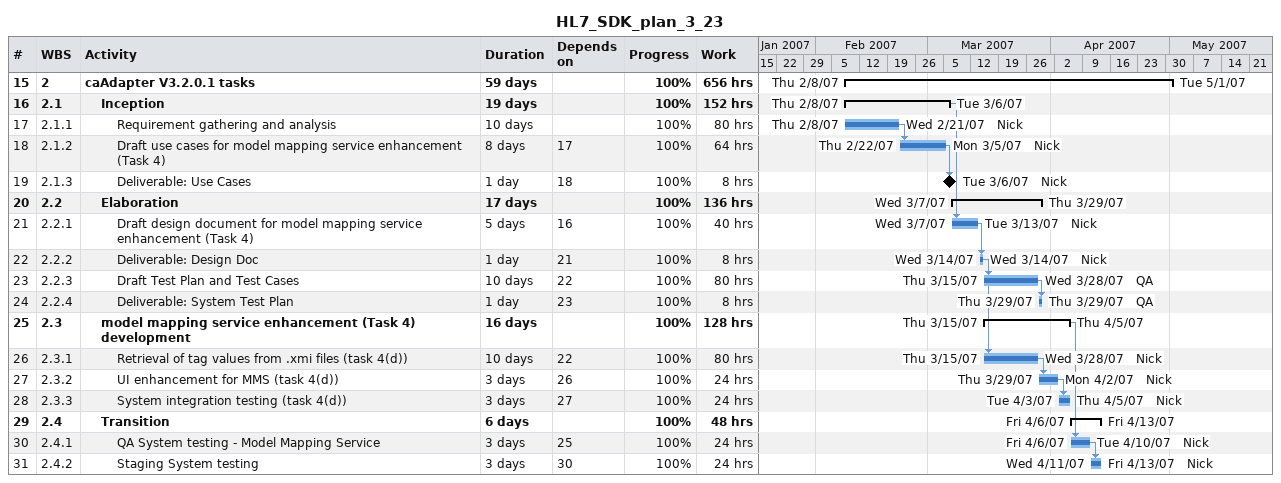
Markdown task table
HL7_SDK_plan_3_23

| ID | WBS | Task | Duration | Start | Finish | Predecessors | Resources | % complete | Work (h) |
|---|---|---|---|---|---|---|---|---|---|
| 15 | 2 | **caAdapter V3.2.0.1 tasks** | 59d | 2007-02-08 | 2007-05-01 |  |  | 100 | 656 |
| 16 | 2.1 | **Inception** | 19d | 2007-02-08 | 2007-03-06 |  |  | 100 | 152 |
| 17 | 2.1.1 | Requirement gathering and analysis | 10d | 2007-02-08 | 2007-02-21 |  | Nick | 100 | 80 |
| 18 | 2.1.2 | Draft use cases for model mapping service enhancement (Task 4) | 8d | 2007-02-22 | 2007-03-05 | 17 | Nick | 100 | 64 |
| 19 | 2.1.3 | Deliverable: Use Cases | 1d | 2007-03-06 | 2007-03-06 | 18 | Nick | 100 | 8 |
| 20 | 2.2 | **Elaboration** | 17d | 2007-03-07 | 2007-03-29 |  |  | 100 | 136 |
| 21 | 2.2.1 | Draft design document for model mapping service enhancement (Task 4) | 5d | 2007-03-07 | 2007-03-13 | 16 | Nick | 100 | 40 |
| 22 | 2.2.2 | Deliverable: Design Doc | 1d | 2007-03-14 | 2007-03-14 | 21 | Nick | 100 | 8 |
| 23 | 2.2.3 | Draft Test Plan and Test Cases | 10d | 2007-03-15 | 2007-03-28 | 22 | QA | 100 | 80 |
| 24 | 2.2.4 | Deliverable: System Test Plan | 1d | 2007-03-29 | 2007-03-29 | 23 | QA | 100 | 8 |
| 25 | 2.3 | **model mapping service enhancement (Task 4) development** | 16d | 2007-03-15 | 2007-04-05 |  |  | 100 | 128 |
| 26 | 2.3.1 | Retrieval of tag values from .xmi files (task 4(d)) | 10d | 2007-03-15 | 2007-03-28 | 22 | Nick | 100 | 80 |
| 27 | 2.3.2 | UI enhancement for MMS (task 4(d)) | 3d | 2007-03-29 | 2007-04-02 | 26 | Nick | 100 | 24 |
| 28 | 2.3.3 | System integration testing (task 4(d)) | 3d | 2007-04-03 | 2007-04-05 | 27 | Nick | 100 | 24 |
| 29 | 2.4 | **Transition** | 6d | 2007-04-06 | 2007-04-13 |  |  | 100 | 48 |
| 30 | 2.4.1 | QA System testing - Model Mapping Service | 3d | 2007-04-06 | 2007-04-10 | 25 | Nick | 100 | 24 |
| 31 | 2.4.2 | Staging System testing | 3d | 2007-04-11 | 2007-04-13 | 30 | Nick | 100 | 24 |
